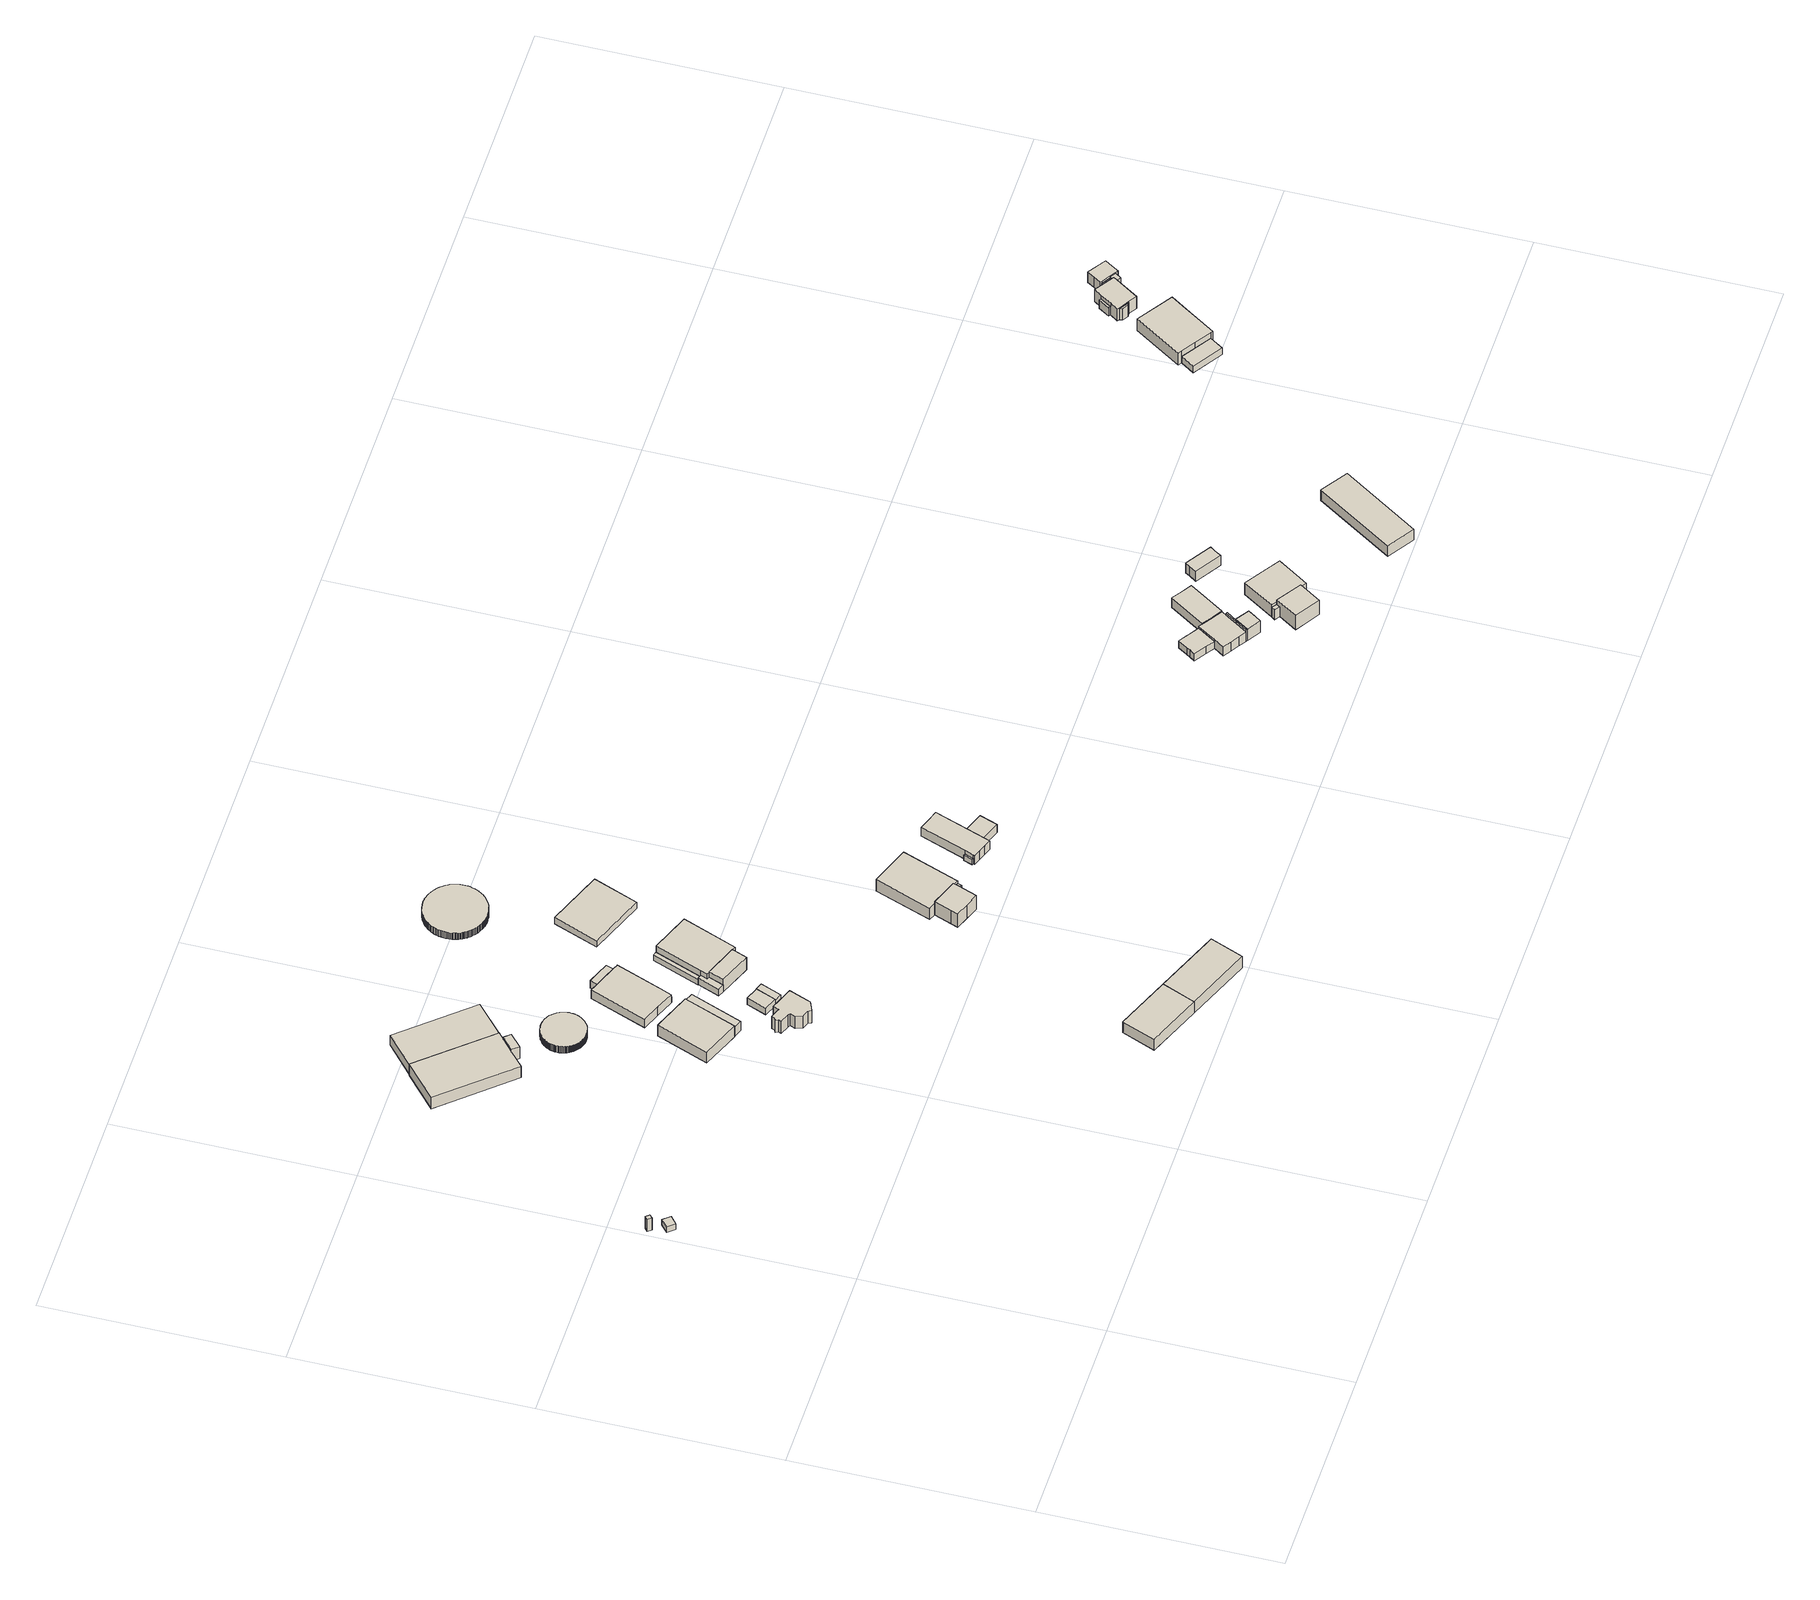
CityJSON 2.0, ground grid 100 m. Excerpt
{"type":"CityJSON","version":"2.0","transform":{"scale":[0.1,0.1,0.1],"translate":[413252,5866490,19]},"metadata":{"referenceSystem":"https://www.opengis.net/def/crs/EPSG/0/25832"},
"CityObjects":{
"building1":{"type":"Building","attributes":{"Gemeindeschluessel":"03454042","AbsoluteHoehe":"21.57","MittlereTraufHoehe":"28.23","Firsthoehe":"28.23","function":"51009_1610","roofType":"1000","measuredHeight":6.66},"address":[{"country":"Germany","locality":"Rastdorf"}],"geometry":[{"type":"MultiSurface","lod":"1","boundaries":[[[0,1,2,3]],[[4,5,6,7]],[[4,7,3,2]],[[5,4,2,1]],[[6,5,1,0]],[[7,6,0,3]]]}]},
"building2":{"type":"Building","attributes":{"Gemeindeschluessel":"03454042","AbsoluteHoehe":"21.391","MittlereTraufHoehe":"24.405","Firsthoehe":"24.405","function":"51009_1610","roofType":"1000","measuredHeight":3.01},"address":[{"country":"Germany","locality":"Rastdorf"}],"geometry":[{"type":"MultiSurface","lod":"1","boundaries":[[[8,9,10,11]],[[12,13,14,15]],[[12,15,11,10]],[[13,12,10,9]],[[14,13,9,8]],[[15,14,8,11]]]}]},
"building3":{"type":"Building","attributes":{"name":"Silos","Gemeindeschluessel":"03454042","AbsoluteHoehe":"19.424","MittlereTraufHoehe":"25.861","Firsthoehe":"27.613","function":"31001_2000","roofType":"2100","measuredHeight":8.19},"address":[{"country":"Germany","locality":"Rastdorf"}],"geometry":[{"type":"MultiSurface","lod":"1","boundaries":[[[16,17,18,19,20,21]],[[22,23,24,25,26,27]],[[22,27,21,20]],[[23,22,20,19]],[[24,23,19,18]],[[25,24,18,17]],[[26,25,17,16]],[[27,26,16,21]]]}]},
"building4":{"type":"Building","attributes":{"Gemeindeschluessel":"03454042","AbsoluteHoehe":"20.338","MittlereTraufHoehe":"26.54","Firsthoehe":"27.241","function":"51009_1610","roofType":"5000","measuredHeight":6.9},"address":[{"country":"Germany","locality":"Rastdorf"}],"geometry":[{"type":"MultiSurface","lod":"1","boundaries":[[[28,29,30,31]],[[32,33,34,35]],[[32,35,31,30]],[[33,32,30,29]],[[34,33,29,28]],[[35,34,28,31]]]}]},
"building5":{"type":"Building","attributes":{"Gemeindeschluessel":"03454042","AbsoluteHoehe":"19.927","MittlereTraufHoehe":"25.36","Firsthoehe":"27.177","function":"31001_2000","roofType":"2100","measuredHeight":7.25},"address":[{"country":"Germany","locality":"Rastdorf"}],"geometry":[{"type":"MultiSurface","lod":"1","boundaries":[[[36,37,38,39]],[[40,41,42,43]],[[40,43,39,38]],[[41,40,38,37]],[[42,41,37,36]],[[43,42,36,39]]]}]},
"building6":{"type":"Building","attributes":{"Gemeindeschluessel":"03454042","AbsoluteHoehe":"20.421","MittlereTraufHoehe":"24.722","Firsthoehe":"28.011","function":"31001_2720","roofType":"3100","measuredHeight":7.59},"address":[{"country":"Germany","locality":"Rastdorf"}],"geometry":[{"type":"MultiSurface","lod":"1","boundaries":[[[44,45,46,47]],[[48,49,50,51]],[[48,51,47,46]],[[49,48,46,45]],[[50,49,45,44]],[[51,50,44,47]]]}]},
"building7":{"type":"Building","attributes":{"Gemeindeschluessel":"03454042","BezugspunktDach":"4000","AbsoluteHoehe":"20.168","MittlereTraufHoehe":"23.668","Firsthoehe":"23.668","function":"51003_1201","measuredHeight":3.5},"address":[{"country":"Germany","locality":"Rastdorf"}],"geometry":[{"type":"MultiSurface","lod":"1","boundaries":[[[52,53,54,55,56,57,58,59,60,61,62,63,64,65,66,67,68,69,70,71,72,73,74,75,76,77,78,79,80,81,82,83,84,85,86,87,88,89,90,91,92,93,94,95,96,97,98,99,100,101,102,103,104,105,106,107,108,109,110,111,112,113,114,115,116,117,118,119,120,121,122,123,124,125,126,127,128,129,130,131,132,133,134,135,136,137,138,139,140,141,142,143,144,145,146,147,148,149,150,151,152,153,154,155,156,157]],[[158,159,160,161,162,163,164,165,166,167,168,169,170,171,172,173,174,175,176,177,178,179,180,181,182,183,184,185,186,187,188,189,190,191,192,193,194,195,196,197,198,199,200,201,202,203,204,205,206,207,208,209,210,211,212,213,214,215,216,217,218,219,220,221,222,223,224,225,226,227,228,229,230,231,232,233,234,235,236,237,238,239,240,241,242,243,244,245,246,247,248,249,250,251,252,253,254,255,256,257,258,259,260,261,262,263]],[[158,263,157,156]],[[159,158,156,155]],[[160,159,155,154]],[[161,160,154,153]],[[162,161,153,152]],[[163,162,152,151]],[[164,163,151,150]],[[165,164,150,149]],[[166,165,149,148]],[[167,166,148,147]],[[168,167,147,146]],[[169,168,146,145]],[[170,169,145,144]],[[171,170,144,143]],[[172,171,143,142]],[[173,172,142,141]],[[174,173,141,140]],[[175,174,140,139]],[[176,175,139,138]],[[177,176,138,137]],[[178,177,137,136]],[[179,178,136,135]],[[180,179,135,134]],[[181,180,134,133]],[[182,181,133,132]],[[183,182,132,131]],[[184,183,131,130]],[[185,184,130,129]],[[186,185,129,128]],[[187,186,128,127]],[[188,187,127,126]],[[189,188,126,125]],[[190,189,125,124]],[[191,190,124,123]],[[192,191,123,122]],[[193,192,122,121]],[[194,193,121,120]],[[195,194,120,119]],[[196,195,119,118]],[[197,196,118,117]],[[198,197,117,116]],[[199,198,116,115]],[[200,199,115,114]],[[201,200,114,113]],[[202,201,113,112]],[[203,202,112,111]],[[204,203,111,110]],[[205,204,110,109]],[[206,205,109,108]],[[207,206,108,107]],[[208,207,107,106]],[[209,208,106,105]],[[210,209,105,104]],[[211,210,104,103]],[[212,211,103,102]],[[213,212,102,101]],[[214,213,101,100]],[[215,214,100,99]],[[216,215,99,98]],[[217,216,98,97]],[[218,217,97,96]],[[219,218,96,95]],[[220,219,95,94]],[[221,220,94,93]],[[222,221,93,92]],[[223,222,92,91]],[[224,223,91,90]],[[225,224,90,89]],[[226,225,89,88]],[[227,226,88,87]],[[228,227,87,86]],[[229,228,86,85]],[[230,229,85,84]],[[231,230,84,83]],[[232,231,83,82]],[[233,232,82,81]],[[234,233,81,80]],[[235,234,80,79]],[[236,235,79,78]],[[237,236,78,77]],[[238,237,77,76]],[[239,238,76,75]],[[240,239,75,74]],[[241,240,74,73]],[[242,241,73,72]],[[243,242,72,71]],[[244,243,71,70]],[[245,244,70,69]],[[246,245,69,68]],[[247,246,68,67]],[[248,247,67,66]],[[249,248,66,65]],[[250,249,65,64]],[[251,250,64,63]],[[252,251,63,62]],[[253,252,62,61]],[[254,253,61,60]],[[255,254,60,59]],[[256,255,59,58]],[[257,256,58,57]],[[258,257,57,56]],[[259,258,56,55]],[[260,259,55,54]],[[261,260,54,53]],[[262,261,53,52]],[[263,262,52,157]]]}]},
"building8":{"type":"Building","attributes":{"Gemeindeschluessel":"03454042","AbsoluteHoehe":"21.169","MittlereTraufHoehe":"26.553","Firsthoehe":"28.108","function":"31001_2000","roofType":"3100","measuredHeight":6.94},"address":[{"country":"Germany","locality":"Rastdorf"}],"geometry":[{"type":"MultiSurface","lod":"1","boundaries":[[[264,265,266,267]],[[268,269,270,271]],[[268,271,267,266]],[[269,268,266,265]],[[270,269,265,264]],[[271,270,264,267]]]}]},
"building9":{"type":"Building","attributes":{"Gemeindeschluessel":"03454042","BezugspunktDach":"2200","AbsoluteHoehe":"20.902","MittlereTraufHoehe":"27.685","Firsthoehe":"27.685","function":"31001_1000","measuredHeight":6.78},"address":[{"country":"Germany","locality":"Rastdorf","thoroughfareNumber":"17","thoroughfareName":"Nordstraße"}],"geometry":[{"type":"MultiSurface","lod":"1","boundaries":[[[272,273,274,275,276,277,278,279,280,281,282,283,284,285,286]],[[287,288,289,290,291,292,293,294,295,296,297,298,299,300,301]],[[287,301,286,285]],[[288,287,285,284]],[[289,288,284,283]],[[290,289,283,282]],[[291,290,282,281]],[[292,291,281,280]],[[293,292,280,279]],[[294,293,279,278]],[[295,294,278,277]],[[296,295,277,276]],[[297,296,276,275]],[[298,297,275,274]],[[299,298,274,273]],[[300,299,273,272]],[[301,300,272,286]]]}]},
"building10":{"type":"Building","attributes":{"Gemeindeschluessel":"03454042","AbsoluteHoehe":"20.612","MittlereTraufHoehe":"25.645","Firsthoehe":"26.494","function":"51009_1610","roofType":"2100","measuredHeight":5.88},"address":[{"country":"Germany","locality":"Rastdorf"}],"geometry":[{"type":"MultiSurface","lod":"1","boundaries":[[[302,303,304,305]],[[306,307,308,309]],[[306,309,305,304]],[[307,306,304,303]],[[308,307,303,302]],[[309,308,302,305]]]}]},
"building11":{"type":"Building","attributes":{"Gemeindeschluessel":"03454042","AbsoluteHoehe":"20.816","MittlereTraufHoehe":"24.255","Firsthoehe":"24.255","function":"51009_1610","roofType":"1000","measuredHeight":3.44},"address":[{"country":"Germany","locality":"Rastdorf"}],"geometry":[{"type":"MultiSurface","lod":"1","boundaries":[[[310,311,312,313]],[[314,315,316,317]],[[314,317,313,312]],[[315,314,312,311]],[[316,315,311,310]],[[317,316,310,313]]]}]},
"building12":{"type":"Building","attributes":{"Gemeindeschluessel":"03454042","AbsoluteHoehe":"20.252","MittlereTraufHoehe":"24.29","Firsthoehe":"26.608","function":"31001_2720","roofType":"3100","measuredHeight":6.36},"address":[{"country":"Germany","locality":"Rastdorf"}],"children":["building12-1"],"geometry":[{"type":"MultiSurface","lod":"1","boundaries":[[[318,319,320,321,322,323,324,325,326,327]],[[328,329,330,331,332,333,334,335,336,337]],[[326,338,339,327]],[[329,328,326,325]],[[330,329,325,324]],[[331,330,324,323]],[[332,331,323,322]],[[333,332,322,321]],[[334,333,321,320]],[[335,334,320,319]],[[336,335,319,318]],[[337,336,318,327]],[[338,328,337,339]]]}]},
"building12-1":{"type":"BuildingPart","attributes":{"AbsoluteHoehe":"20.252","MittlereTraufHoehe":"23.389","Firsthoehe":"23.389","roofType":"1000","measuredHeight":3.14},"parents":["building12"],"geometry":[{"type":"MultiSurface","lod":"1","boundaries":[[[340,341,339,338,342]],[[328,337,343,344,345]],[[328,345,342,338]],[[343,337,339,341]],[[344,343,341,340]],[[345,344,340,342]],[[337,328,338,339]]]}]},
"building13":{"type":"Building","attributes":{"Gemeindeschluessel":"03454042","AbsoluteHoehe":"20.858","MittlereTraufHoehe":"24.059","Firsthoehe":"24.623","function":"31001_2000","roofType":"3200","measuredHeight":3.77},"address":[{"country":"Germany","locality":"Rastdorf"}],"geometry":[{"type":"MultiSurface","lod":"1","boundaries":[[[346,347,312,311,348,349]],[[350,351,352,353,354,355]],[[350,355,349,348]],[[351,350,348,311]],[[352,351,311,312]],[[353,352,312,347]],[[354,353,347,346]],[[355,354,346,349]]]}]},
"building14":{"type":"Building","attributes":{"Gemeindeschluessel":"03454042","AbsoluteHoehe":"20.621","MittlereTraufHoehe":"24.276","Firsthoehe":"24.276","function":"51009_1610","roofType":"1000","measuredHeight":3.66},"address":[{"country":"Germany","locality":"Rastdorf"}],"geometry":[{"type":"MultiSurface","lod":"1","boundaries":[[[356,357,358,359,360,361]],[[362,363,364,365,366,367]],[[362,367,361,360]],[[363,362,360,359]],[[364,363,359,358]],[[365,364,358,357]],[[366,365,357,356]],[[367,366,356,361]]]}]},
"building15":{"type":"Building","attributes":{"Gemeindeschluessel":"03454042","AbsoluteHoehe":"21.082","MittlereTraufHoehe":"26.553","Firsthoehe":"28.108","function":"31001_2720","roofType":"3100","measuredHeight":7.03},"address":[{"country":"Germany","locality":"Rastdorf"}],"geometry":[{"type":"MultiSurface","lod":"1","boundaries":[[[265,368,369,266]],[[370,371,372,373]],[[370,373,266,369]],[[371,370,369,368]],[[372,371,368,265]],[[373,372,265,266]]]}]},
"building16":{"type":"Building","attributes":{"Gemeindeschluessel":"03454042","AbsoluteHoehe":"20.213","MittlereTraufHoehe":"24.319","Firsthoehe":"24.319","function":"51009_1610","roofType":"1000","measuredHeight":4.11},"address":[{"country":"Germany","locality":"Rastdorf"}],"geometry":[{"type":"MultiSurface","lod":"1","boundaries":[[[374,375,376,377]],[[378,379,380,381]],[[378,381,377,376]],[[379,378,376,375]],[[380,379,375,374]],[[381,380,374,377]]]}]},
"building17":{"type":"Building","attributes":{"Gemeindeschluessel":"03454042","AbsoluteHoehe":"20.516","MittlereTraufHoehe":"24.276","Firsthoehe":"30.538","function":"31001_1000","roofType":"3100","measuredHeight":10.02},"address":[{"country":"Germany","locality":"Rastdorf"}],"geometry":[{"type":"MultiSurface","lod":"1","boundaries":[[[382,383,384,385]],[[386,387,388,389]],[[386,389,385,384]],[[387,386,384,383]],[[388,387,383,382]],[[389,388,382,385]]]}]},
"building18":{"type":"Building","attributes":{"Gemeindeschluessel":"03454042","AbsoluteHoehe":"20.338","MittlereTraufHoehe":"25.923","Firsthoehe":"30.535","function":"31001_2720","roofType":"3100","measuredHeight":10.2},"address":[{"country":"Germany","locality":"Rastdorf"}],"children":["building18-1"],"geometry":[{"type":"MultiSurface","lod":"1","boundaries":[[[390,391,392,393,394,395,396,397,398,399]],[[400,401,402,403,404,405,406,407,408,409]],[[400,409,399,398]],[[401,400,398,397]],[[402,401,397,396]],[[395,410,411,396]],[[404,403,395,394]],[[405,404,394,393]],[[406,405,393,392]],[[407,406,392,391]],[[408,407,391,390]],[[409,408,390,399]],[[410,403,402,411]]]}]},
"building18-1":{"type":"BuildingPart","attributes":{"AbsoluteHoehe":"20.338","MittlereTraufHoehe":"23.608","Firsthoehe":"24.091","roofType":"2100","measuredHeight":3.75},"parents":["building18"],"geometry":[{"type":"MultiSurface","lod":"1","boundaries":[[[411,410,412,413]],[[414,403,402,415]],[[414,415,413,412]],[[403,414,412,410]],[[415,402,411,413]],[[402,403,410,411]]]}]},
"building19":{"type":"Building","attributes":{"Gemeindeschluessel":"03454042","BezugspunktDach":"4000","AbsoluteHoehe":"19.878","MittlereTraufHoehe":"23.378","Firsthoehe":"23.378","function":"31001_2720","measuredHeight":3.5},"address":[{"country":"Germany","locality":"Rastdorf"}],"geometry":[{"type":"MultiSurface","lod":"1","boundaries":[[[416,417,418,419]],[[420,421,422,423]],[[420,423,419,418]],[[421,420,418,417]],[[422,421,417,416]],[[423,422,416,419]]]}]},
"building20":{"type":"Building","attributes":{"Gemeindeschluessel":"03454042","AbsoluteHoehe":"20.569","MittlereTraufHoehe":"27.003","Firsthoehe":"30.636","function":"31001_1000","roofType":"3100","measuredHeight":10.07},"address":[{"country":"Germany","locality":"Rastdorf","thoroughfareNumber":"14","thoroughfareName":"Nordstraße"}],"children":["building20-1"],"geometry":[{"type":"MultiSurface","lod":"1","boundaries":[[[424,425,426,427,428,429,430,431]],[[432,433,434,435,436,437,438,439]],[[432,439,431,430]],[[433,432,430,429]],[[434,433,429,428]],[[435,434,428,427]],[[436,440,441,426]],[[437,436,426,425]],[[424,442,443,425]],[[439,438,424,431]],[[442,438,437,443]]]}]},
"building20-1":{"type":"BuildingPart","attributes":{"AbsoluteHoehe":"20.569","MittlereTraufHoehe":"25.792","Firsthoehe":"25.792","roofType":"1000","measuredHeight":5.22},"parents":["building20"],"geometry":[{"type":"MultiSurface","lod":"1","boundaries":[[[444,445,443,442]],[[437,446,447,438]],[[446,437,443,445]],[[447,446,445,444]],[[438,447,444,442]],[[437,438,442,443]]]}]},
"building21":{"type":"Building","attributes":{"Gemeindeschluessel":"03454042","BezugspunktDach":"4000","AbsoluteHoehe":"19.517","MittlereTraufHoehe":"23.017","Firsthoehe":"23.017","function":"51003_1201","measuredHeight":3.5},"address":[{"country":"Germany","locality":"Rastdorf"}],"geometry":[{"type":"MultiSurface","lod":"1","boundaries":[[[448,449,450,451,452,453,454,455,456,457,458,459,460,461,462,463,464,465,466,467,468,469,470,471,472,473,474,475,476,477,478,479,480,481,482,483,484,485,486,487,488,489,490,491,492,493,494,495,496,497,498,499,500,501,502,503,504,505,506,507,508,509,510,511,512,513,514,515,516,517,518,519,520,521,522,523,524,525,526,527,528,529,530,531,532,533,534,535,536,537,538,539,540,541,542,543,544,545,546,547,548,549,550,551,552,553,554,555,556,557,558,559,560,561,562,563,564,565,566,567,568,569,570,571,572,573,574,575,576,577,578,579,580,581,582,583,584,585]],[[586,587,588,589,590,591,592,593,594,595,596,597,598,599,600,601,602,603,604,605,606,607,608,609,610,611,612,613,614,615,616,617,618,619,620,621,622,623,624,625,626,627,628,629,630,631,632,633,634,635,636,637,638,639,640,641,642,643,644,645,646,647,648,649,650,651,652,653,654,655,656,657,658,659,660,661,662,663,664,665,666,667,668,669,670,671,672,673,674,675,676,677,678,679,680,681,682,683,684,685,686,687,688,689,690,691,692,693,694,695,696,697,698,699,700,701,702,703,704,705,706,707,708,709,710,711,712,713,714,715,716,717,718,719,720,721,722,723]],[[586,723,585,584]],[[587,586,584,583]],[[588,587,583,582]],[[589,588,582,581]],[[590,589,581,580]],[[591,590,580,579]],[[592,591,579,578]],[[593,592,578,577]],[[594,593,577,576]],[[595,594,576,575]],[[596,595,575,574]],[[597,596,574,573]],[[598,597,573,572]],[[599,598,572,571]],[[600,599,571,570]],[[601,600,570,569]],[[602,601,569,568]],[[603,602,568,567]],[[604,603,567,566]],[[605,604,566,565]],[[606,605,565,564]],[[607,606,564,563]],[[608,607,563,562]],[[609,608,562,561]],[[610,609,561,560]],[[611,610,560,559]],[[612,611,559,558]],[[613,612,558,557]],[[614,613,557,556]],[[615,614,556,555]],[[616,615,555,554]],[[617,616,554,553]],[[618,617,553,552]],[[619,618,552,551]],[[620,619,551,550]],[[621,620,550,549]],[[622,621,549,548]],[[623,622,548,547]],[[624,623,547,546]],[[625,624,546,545]],[[626,625,545,544]],[[627,626,544,543]],[[628,627,543,542]],[[629,628,542,541]],[[630,629,541,540]],[[631,630,540,539]],[[632,631,539,538]],[[633,632,538,537]],[[634,633,537,536]],[[635,634,536,535]],[[636,635,535,534]],[[637,636,534,533]],[[638,637,533,532]],[[639,638,532,531]],[[640,639,531,530]],[[641,640,530,529]],[[642,641,529,528]],[[643,642,528,527]],[[644,643,527,526]],[[645,644,526,525]],[[646,645,525,524]],[[647,646,524,523]],[[648,647,523,522]],[[649,648,522,521]],[[650,649,521,520]],[[651,650,520,519]],[[652,651,519,518]],[[653,652,518,517]],[[654,653,517,516]],[[655,654,516,515]],[[656,655,515,514]],[[657,656,514,513]],[[658,657,513,512]],[[659,658,512,511]],[[660,659,511,510]],[[661,660,510,509]],[[662,661,509,508]],[[663,662,508,507]],[[664,663,507,506]],[[665,664,506,505]],[[666,665,505,504]],[[667,666,504,503]],[[668,667,503,502]],[[669,668,502,501]],[[670,669,501,500]],[[671,670,500,499]],[[672,671,499,498]],[[673,672,498,497]],[[674,673,497,496]],[[675,674,496,495]],[[676,675,495,494]],[[677,676,494,493]],[[678,677,493,492]],[[679,678,492,491]],[[680,679,491,490]],[[681,680,490,489]],[[682,681,489,488]],[[683,682,488,487]],[[684,683,487,486]],[[685,684,486,485]],[[686,685,485,484]],[[687,686,484,483]],[[688,687,483,482]],[[689,688,482,481]],[[690,689,481,480]],[[691,690,480,479]],[[692,691,479,478]],[[693,692,478,477]],[[694,693,477,476]],[[695,694,476,475]],[[696,695,475,474]],[[697,696,474,473]],[[698,697,473,472]],[[699,698,472,471]],[[700,699,471,470]],[[701,700,470,469]],[[702,701,469,468]],[[703,702,468,467]],[[704,703,467,466]],[[705,704,466,465]],[[706,705,465,464]],[[707,706,464,463]],[[708,707,463,462]],[[709,708,462,461]],[[710,709,461,460]],[[711,710,460,459]],[[712,711,459,458]],[[713,712,458,457]],[[714,713,457,456]],[[715,714,456,455]],[[716,715,455,454]],[[717,716,454,453]],[[718,717,453,452]],[[719,718,452,451]],[[720,719,451,450]],[[721,720,450,449]],[[722,721,449,448]],[[723,722,448,585]]]}]},
"building22":{"type":"Building","attributes":{"Gemeindeschluessel":"03454042","AbsoluteHoehe":"20.655","MittlereTraufHoehe":"25.574","Firsthoehe":"30.839","function":"31001_2000","roofType":"3100","measuredHeight":10.18},"address":[{"country":"Germany","locality":"Rastdorf"}],"geometry":[{"type":"MultiSurface","lod":"1","boundaries":[[[724,725,726,727,728,729,730,731]],[[732,733,734,735,736,737,738,739]],[[732,739,731,730]],[[733,732,730,729]],[[734,733,729,728]],[[735,734,728,727]],[[736,735,727,726]],[[737,736,726,725]],[[738,737,725,724]],[[739,738,724,731]]]}]},
"building23":{"type":"Building","attributes":{"Gemeindeschluessel":"03454042","AbsoluteHoehe":"20.547","MittlereTraufHoehe":"24.153","Firsthoehe":"27.146","function":"31001_2000","roofType":"3300","measuredHeight":6.6},"address":[{"country":"Germany","locality":"Rastdorf"}],"children":["building23-1","building23-2"],"geometry":[{"type":"MultiSurface","lod":"1","boundaries":[[[740,741,742,743,744,745,746,747,748,749,750,751]],[[752,753,754,755,756,757,758,759,760,761,762,763]],[[752,763,751,750]],[[753,752,750,749]],[[754,753,749,748]],[[747,764,765,766,748]],[[756,755,747,746]],[[757,756,746,745]],[[758,757,745,744]],[[759,758,744,743]],[[760,759,743,742]],[[741,767,768,742]],[[762,761,741,740]],[[763,762,740,751]],[[764,755,769,765]],[[765,769,754,766]],[[767,761,760,768]]]}]},
"building23-1":{"type":"BuildingPart","attributes":{"AbsoluteHoehe":"20.547","MittlereTraufHoehe":"24.077","Firsthoehe":"26.588","roofType":"3100","measuredHeight":6.04},"parents":["building23"],"geometry":[{"type":"MultiSurface","lod":"1","boundaries":[[[770,771,772,766,765,764]],[[769,754,773,774,775,755]],[[773,754,766,772]],[[774,773,772,771]],[[775,774,771,770]],[[755,775,770,764]],[[765,769,755,764]],[[754,769,765,766]]]}]},
"building23-2":{"type":"BuildingPart","attributes":{"AbsoluteHoehe":"20.547","MittlereTraufHoehe":"23.534","Firsthoehe":"23.534","roofType":"1000","measuredHeight":2.99},"parents":["building23"],"geometry":[{"type":"MultiSurface","lod":"1","boundaries":[[[768,767,776,777]],[[778,761,760,779]],[[778,779,777,776]],[[761,778,776,767]],[[779,760,768,777]],[[760,761,767,768]]]}]},
"building24":{"type":"Building","attributes":{"Gemeindeschluessel":"03454042","AbsoluteHoehe":"20.975","MittlereTraufHoehe":"25.788","Firsthoehe":"28.297","function":"31001_2000","roofType":"3100","measuredHeight":7.32},"address":[{"country":"Germany","locality":"Rastdorf"}],"children":["building24-1","building24-2","building24-3","building24-4"],"geometry":[{"type":"MultiSurface","lod":"1","boundaries":[[[780,781,782,783,784,785]],[[786,787,788,789,790,791]],[[784,792,793,794,785]],[[787,786,784,783]],[[788,787,783,782]],[[789,788,782,781]],[[790,789,781,780]],[[785,794,795,780]],[[792,786,796,793]],[[793,796,791,794]],[[791,790,795,794]]]}]},
"building24-1":{"type":"BuildingPart","attributes":{"AbsoluteHoehe":"20.975","MittlereTraufHoehe":"27.349","Firsthoehe":"28.315","roofType":"3100","measuredHeight":7.34},"parents":["building24"],"geometry":[{"type":"MultiSurface","lod":"1","boundaries":[[[797,798,799,800,801,802]],[[803,804,805,806,807,808]],[[801,809,810,802]],[[800,811,812,809,801]],[[805,804,800,799]],[[806,805,799,798]],[[807,806,798,797]],[[808,807,797,802]],[[809,803,808,810]],[[812,813,803,809]],[[811,804,813,812]]]}]},
"building24-2":{"type":"BuildingPart","attributes":{"AbsoluteHoehe":"20.975","MittlereTraufHoehe":"26.828","Firsthoehe":"29.011","roofType":"3100","measuredHeight":8.04},"parents":["building24"],"geometry":[{"type":"MultiSurface","lod":"1","boundaries":[[[811,814,815,816,817,810,812]],[[808,818,819,820,821,804,813]],[[818,808,810,817]],[[816,822,823,817]],[[815,824,822,816]],[[821,820,815,814]],[[804,821,814,811]],[[810,808,803,809]],[[809,803,813,812]],[[822,819,818,823]],[[820,819,822,824]],[[813,804,811,812]]]}]},
"building24-3":{"type":"BuildingPart","attributes":{"AbsoluteHoehe":"20.975","MittlereTraufHoehe":"25.067","Firsthoehe":"28.311","roofType":"5000","measuredHeight":7.34},"parents":["building24"],"geometry":[{"type":"MultiSurface","lod":"1","boundaries":[[[823,824,795,793,792,825,826,827,828,829]],[[830,831,832,833,786,796,790,820,818,834]],[[830,834,829,828]],[[831,830,828,827]],[[832,831,827,826]],[[825,835,836,837,826]],[[786,833,825,792]],[[820,790,795,824]],[[834,818,823,829]],[[835,833,838,836]],[[836,838,832,837]],[[793,796,786,792]],[[794,791,796,793]],[[795,790,791,794]],[[823,818,819,822]],[[822,819,820,824]]]}]},
"building24-4":{"type":"BuildingPart","attributes":{"AbsoluteHoehe":"20.975","MittlereTraufHoehe":"24.775","Firsthoehe":"25.554","roofType":"3100","measuredHeight":4.58},"parents":["building24"],"geometry":[{"type":"MultiSurface","lod":"1","boundaries":[[[839,840,841,837,836,835,842,843,844,845]],[[846,847,848,833,838,832,849,850,851,852]],[[846,852,845,844]],[[847,846,844,843]],[[848,847,843,842]],[[833,848,842,835]],[[849,832,837,841]],[[850,849,841,840]],[[851,850,840,839]],[[852,851,839,845]],[[836,838,833,835]],[[832,838,836,837]]]}]},
"building25":{"type":"Building","attributes":{"Gemeindeschluessel":"03454042","AbsoluteHoehe":"21.263","MittlereTraufHoehe":"26.73","Firsthoehe":"31.672","function":"31001_1000","roofType":"5000","measuredHeight":10.41},"address":[{"country":"Germany","locality":"Rastdorf","thoroughfareNumber":"1","thoroughfareName":"Heustraße"}],"children":["building25-1"],"geometry":[{"type":"MultiSurface","lod":"1","boundaries":[[[853,854,855,856]],[[857,858,859,860]],[[857,860,856,855]],[[858,857,855,854]],[[853,861,862,863,858,854]],[[860,859,853,856]],[[861,859,863,862]]]}]},
"building25-1":{"type":"BuildingPart","attributes":{"AbsoluteHoehe":"21.263","MittlereTraufHoehe":"26.73","Firsthoehe":"26.73","roofType":"1000","measuredHeight":5.47},"parents":["building25"],"geometry":[{"type":"MultiSurface","lod":"1","boundaries":[[[861,864,865,862]],[[866,867,859,863]],[[866,863,862,865]],[[867,866,865,864]],[[859,867,864,861]],[[862,863,859,861]]]}]},
"building26":{"type":"Building","attributes":{"Gemeindeschluessel":"03454042","AbsoluteHoehe":"21.447","MittlereTraufHoehe":"26.804","Firsthoehe":"31.61","function":"31001_2000","roofType":"3100","measuredHeight":10.16},"address":[{"country":"Germany","locality":"Rastdorf"}],"geometry":[{"type":"MultiSurface","lod":"1","boundaries":[[[868,869,870,871,872,873,874]],[[875,876,877,878,879,880,881]],[[875,881,874,873]],[[876,875,873,872]],[[877,876,872,871]],[[878,877,871,870]],[[879,878,870,869]],[[880,879,869,868]],[[881,880,868,874]]]}]},
"building27":{"type":"Building","attributes":{"Gemeindeschluessel":"03454042","AbsoluteHoehe":"21.103","MittlereTraufHoehe":"26.694","Firsthoehe":"27.434","function":"31001_2000","roofType":"2100","measuredHeight":6.33},"address":[{"country":"Germany","locality":"Rastdorf"}],"geometry":[{"type":"MultiSurface","lod":"1","boundaries":[[[882,883,884,885,886,887]],[[888,889,890,891,892,893]],[[888,893,887,886]],[[889,888,886,885]],[[890,889,885,884]],[[891,890,884,883]],[[892,891,883,882]],[[893,892,882,887]]]}]},
"building28":{"type":"Building","attributes":{"Gemeindeschluessel":"03454042","AbsoluteHoehe":"20.712","MittlereTraufHoehe":"26.569","Firsthoehe":"26.569","function":"31001_2720","roofType":"1000","measuredHeight":5.86},"address":[{"country":"Germany","locality":"Rastdorf"}],"geometry":[{"type":"MultiSurface","lod":"1","boundaries":[[[894,895,896,897]],[[898,899,900,901]],[[898,901,897,896]],[[899,898,896,895]],[[900,899,895,894]],[[901,900,894,897]]]}]},
"building29":{"type":"Building","attributes":{"Gemeindeschluessel":"03454042","BezugspunktDach":"4000","AbsoluteHoehe":"20.706","MittlereTraufHoehe":"24.206","Firsthoehe":"24.206","function":"31001_1000","measuredHeight":3.5},"address":[{"country":"Germany","locality":"Rastdorf","thoroughfareNumber":"6","thoroughfareName":"Heustraße"}],"geometry":[{"type":"MultiSurface","lod":"1","boundaries":[[[902,903,904,905]],[[906,907,908,909]],[[906,909,905,904]],[[907,906,904,903]],[[908,907,903,902]],[[909,908,902,905]]]}]},
"building30":{"type":"Building","attributes":{"Gemeindeschluessel":"03454042","AbsoluteHoehe":"20.78","MittlereTraufHoehe":"25.628","Firsthoehe":"30.856","function":"31001_2000","roofType":"3100","measuredHeight":10.08},"address":[{"country":"Germany","locality":"Rastdorf"}],"children":["building30-1"],"geometry":[{"type":"MultiSurface","lod":"1","boundaries":[[[910,911,912,913,914,915,916,917,918]],[[919,920,921,922,923,924,925,926,927]],[[919,927,918,917]],[[920,919,917,916]],[[921,920,916,915]],[[922,921,915,914]],[[923,922,914,913]],[[924,923,913,912]],[[911,928,929,912]],[[926,925,911,910]],[[927,926,910,918]],[[928,925,924,929]]]}]},
"building30-1":{"type":"BuildingPart","attributes":{"AbsoluteHoehe":"20.78","MittlereTraufHoehe":"23.793","Firsthoehe":"23.793","roofType":"1000","measuredHeight":3.01},"parents":["building30"],"geometry":[{"type":"MultiSurface","lod":"1","boundaries":[[[930,931,929,928]],[[924,932,933,925]],[[932,924,929,931]],[[933,932,931,930]],[[925,933,930,928]],[[924,925,928,929]]]}]},
"building31":{"type":"Building","attributes":{"Gemeindeschluessel":"03454042","AbsoluteHoehe":"20.684","MittlereTraufHoehe":"26.598","Firsthoehe":"29.296","function":"31001_1000","roofType":"3100","measuredHeight":8.61},"address":[{"country":"Germany","locality":"Rastdorf","thoroughfareNumber":"6A","thoroughfareName":"Heustraße"}],"children":["building31-1","building31-2","building31-3"],"geometry":[{"type":"MultiSurface","lod":"1","boundaries":[[[934,935,936,937,938,939,940,941,942,943,944,945]],[[946,947,948,949,950,951,952,953,954,955,956,957]],[[944,958,959,945]],[[947,946,944,943]],[[948,947,943,942]],[[949,948,942,941]],[[940,960,961,941]],[[951,950,940,939]],[[952,951,939,938]],[[953,952,938,937]],[[936,962,963,937]],[[935,964,962,936]],[[956,955,935,934]],[[957,956,934,945]],[[958,946,957,959]],[[960,950,949,961]],[[962,954,953,963]],[[955,954,962,964]]]}]},
"building31-1":{"type":"BuildingPart","attributes":{"AbsoluteHoehe":"20.684","MittlereTraufHoehe":"26.901","Firsthoehe":"26.901","roofType":"1000","measuredHeight":6.22},"parents":["building31"],"geometry":[{"type":"MultiSurface","lod":"1","boundaries":[[[965,966,963,964]],[[953,967,968,955]],[[967,953,963,966]],[[968,967,966,965]],[[955,968,965,964]],[[963,953,954,962]],[[962,954,955,964]]]}]},
"building31-2":{"type":"BuildingPart","attributes":{"AbsoluteHoehe":"20.684","MittlereTraufHoehe":"25.408","Firsthoehe":"25.408","roofType":"1000","measuredHeight":4.72},"parents":["building31"],"geometry":[{"type":"MultiSurface","lod":"1","boundaries":[[[959,958,969,970]],[[971,946,957,972]],[[971,972,970,969]],[[946,971,969,958]],[[972,957,959,970]],[[957,946,958,959]]]}]},
"building31-3":{"type":"BuildingPart","attributes":{"AbsoluteHoehe":"20.684","MittlereTraufHoehe":"25.408","Firsthoehe":"25.408","roofType":"1000","measuredHeight":4.72},"parents":["building31"],"geometry":[{"type":"MultiSurface","lod":"1","boundaries":[[[960,973,974,961]],[[975,976,950,949]],[[975,949,961,974]],[[976,975,974,973]],[[950,976,973,960]],[[949,950,960,961]]]}]},
"building32":{"type":"Building","attributes":{"Gemeindeschluessel":"03454042","AbsoluteHoehe":"20.739","MittlereTraufHoehe":"25.668","Firsthoehe":"26.826","function":"51009_1610","roofType":"3100","measuredHeight":6.09},"address":[{"country":"Germany","locality":"Rastdorf"}],"geometry":[{"type":"MultiSurface","lod":"1","boundaries":[[[977,978,979,980]],[[981,982,951,976]],[[981,976,980,979]],[[982,981,979,978]],[[951,982,978,977]],[[976,951,977,980]]]}]},
"building33":{"type":"Building","attributes":{"Gemeindeschluessel":"03454042","AbsoluteHoehe":"20.68","MittlereTraufHoehe":"25.929","Firsthoehe":"28.152","function":"31001_2000","roofType":"3100","measuredHeight":7.47},"address":[{"country":"Germany","locality":"Rastdorf"}],"geometry":[{"type":"MultiSurface","lod":"1","boundaries":[[[983,984,985,986,987,988,989,990,991]],[[992,993,994,995,996,997,981,976,975]],[[992,975,991,990]],[[993,992,990,989]],[[994,993,989,988]],[[995,994,988,987]],[[996,995,987,986]],[[997,996,986,985]],[[981,997,985,984]],[[976,981,984,983]],[[975,976,983,991]]]}]}
},
"vertices":[
[4,1840,92],[16,1825,92],[30,1837,92],[18,1852,92],[30,1837,26],[16,1825,26],[4,1840,26],[18,1852,26],
[20,1768,54],[46,1738,54],[80,1767,54],[54,1797,54],[80,1767,24],[46,1738,24],[20,1768,24],[54,1797,24],
[675,2537,67],[739,2594,67],[794,2642,67],[822,2667,67],[569,2954,67],[421,2824,67],[569,2954,4],[822,2667,4],[794,2642,4],[739,2594,4],[675,2537,4],[421,2824,4],
[817,2616,79],[794,2642,79],[739,2594,79],[762,2567,79],[739,2594,13],[794,2642,13],[817,2616,13],[762,2567,13],
[822,2667,64],[951,2781,64],[698,3068,64],[569,2954,64],[698,3068,9],[951,2781,9],[822,2667,9],[569,2954,9],
[1023,2089,74],[936,1867,74],[1099,1803,74],[1186,2025,74],[1099,1803,14],[936,1867,14],[1023,2089,14],[1186,2025,14],
[835,2429,47],[836,2424,47],[837,2418,47],[838,2413,47],[840,2408,47],[841,2403,47],[843,2399,47],[845,2395,47],[848,2391,47],[850,2387,47],[852,2384,47],[855,2381,47],[857,2378,47],[860,2375,47],[863,2372,47],[866,2369,47],[870,2366,47],[874,2363,47],[878,2360,47],[882,2358,47],[887,2355,47],[892,2353,47],[898,2351,47],[903,2349,47],[910,2348,47],[911,2348,47],[916,2347,47],[924,2347,47],[932,2347,47],[939,2347,47],[947,2349,47],[954,2351,47],[961,2353,47],[967,2356,47],[974,2360,47],[980,2364,47],[985,2368,47],[990,2372,47],[994,2377,47],[998,2382,47],[1002,2387,47],[1005,2392,47],[1008,2397,47],[1010,2401,47],[1012,2406,47],[1014,2411,47],[1015,2416,47],[1016,2420,47],[1017,2425,47],[1017,2429,47],[1017,2433,47],[1018,2437,47],[1018,2441,47],[1017,2445,47],[1017,2449,47],[1016,2453,47],[1015,2458,47],[1014,2462,47],[1013,2467,47],[1011,2472,47],[1009,2477,47],[1006,2482,47],[1003,2487,47],[1000,2492,47],[996,2497,47],[992,2502,47],[987,2506,47],[982,2511,47],[976,2515,47],[970,2518,47],[963,2522,47],[957,2524,47],[949,2527,47],[942,2528,47],[934,2529,47],[927,2530,47],[919,2529,47],[914,2529,47],[910,2528,47],[904,2527,47],[898,2525,47],[893,2523,47],[888,2521,47],[883,2519,47],[879,2517,47],[875,2514,47],[871,2511,47],[868,2509,47],[864,2506,47],[861,2503,47],[859,2500,47],[856,2497,47],[854,2494,47],[851,2491,47],[849,2487,47],[846,2483,47],[844,2479,47],[842,2474,47],[840,2469,47],[838,2464,47],[837,2459,47],[836,2453,47],[835,2447,47],[835,2443,47],[835,2442,47],[835,2436,47],[835,2442,12],[835,2443,12],[835,2447,12],[836,2453,12],[837,2459,12],[838,2464,12],[840,2469,12],[842,2474,12],[844,2479,12],[846,2483,12],[849,2487,12],[851,2491,12],[854,2494,12],[856,2497,12],[859,2500,12],[861,2503,12],[864,2506,12],[868,2509,12],[871,2511,12],[875,2514,12],[879,2517,12],[883,2519,12],[888,2521,12],[893,2523,12],[898,2525,12],[904,2527,12],[910,2528,12],[914,2529,12],[919,2529,12],[927,2530,12],[934,2529,12],[942,2528,12],[949,2527,12],[957,2524,12],[963,2522,12],[970,2518,12],[976,2515,12],[982,2511,12],[987,2506,12],[992,2502,12],[996,2497,12],[1000,2492,12],[1003,2487,12],[1006,2482,12],[1009,2477,12],[1011,2472,12],[1013,2467,12],[1014,2462,12],[1015,2458,12],[1016,2453,12],[1017,2449,12],[1017,2445,12],[1018,2441,12],[1018,2437,12],[1017,2433,12],[1017,2429,12],[1017,2425,12],[1016,2420,12],[1015,2416,12],[1014,2411,12],[1012,2406,12],[1010,2401,12],[1008,2397,12],[1005,2392,12],[1002,2387,12],[998,2382,12],[994,2377,12],[990,2372,12],[985,2368,12],[980,2364,12],[974,2360,12],[967,2356,12],[961,2353,12],[954,2351,12],[947,2349,12],[939,2347,12],[932,2347,12],[924,2347,12],[916,2347,12],[911,2348,12],[910,2348,12],[903,2349,12],[898,2351,12],[892,2353,12],[887,2355,12],[882,2358,12],[878,2360,12],[874,2363,12],[870,2366,12],[866,2369,12],[863,2372,12],[860,2375,12],[857,2378,12],[855,2381,12],[852,2384,12],[850,2387,12],[848,2391,12],[845,2395,12],[843,2399,12],[841,2403,12],[840,2408,12],[838,2413,12],[837,2418,12],[836,2424,12],[835,2429,12],[835,2436,12],
[1466,228,83],[1699,133,83],[1757,275,83],[1523,369,83],[1757,275,22],[1699,133,22],[1466,228,22],[1523,369,22],
[1165,1646,87],[1160,1633,87],[1202,1617,87],[1211,1613,87],[1201,1589,87],[1212,1561,87],[1240,1550,87],[1248,1536,87],[1290,1555,87],[1326,1647,87],[1228,1685,87],[1218,1660,87],[1176,1676,87],[1171,1663,87],[1159,1658,87],[1171,1663,19],[1176,1676,19],[1218,1660,19],[1228,1685,19],[1326,1647,19],[1290,1555,19],[1248,1536,19],[1240,1550,19],[1212,1561,19],[1201,1589,19],[1211,1613,19],[1202,1617,19],[1160,1633,19],[1165,1646,19],[1159,1658,19],
[1223,2010,66],[1186,2025,66],[1099,1803,66],[1136,1789,66],[1099,1803,16],[1186,2025,16],[1223,2010,16],[1136,1789,16],
[1241,1718,53],[1297,1696,53],[1330,1781,53],[1274,1803,53],[1330,1781,18],[1297,1696,18],[1241,1718,18],[1274,1803,18],
[1299,2330,60],[1297,2330,60],[1280,2337,60],[1222,2360,60],[1185,2374,60],[1144,2390,60],[1051,2148,60],[1128,2118,60],[1205,2087,60],[1223,2133,60],[1205,2087,13],[1128,2118,13],[1051,2148,13],[1144,2390,13],[1185,2374,13],[1222,2360,13],[1280,2337,13],[1297,2330,13],[1299,2330,13],[1223,2133,13],[1205,2087,44],[1223,2133,44],
[1209,2086,44],[1227,2131,44],[1208,2086,44],[1227,2131,13],[1209,2086,13],[1208,2086,13],
[1361,1771,53],[1330,1783,53],[1296,1695,53],[1327,1683,53],[1296,1695,19],[1297,1696,19],[1330,1781,19],[1330,1783,19],[1361,1771,19],[1327,1683,19],
[1289,1920,53],[1315,1910,53],[1340,1974,53],[1330,1978,53],[1341,2007,53],[1325,2013,53],[1341,2007,16],[1330,1978,16],[1340,1974,16],[1315,1910,16],[1289,1920,16],[1325,2013,16],
[1981,21,83],[2038,162,83],[2038,162,21],[1981,21,21],[1699,133,21],[1757,275,21],
[1185,2374,53],[1280,2337,53],[1293,2372,53],[1198,2409,53],[1293,2372,12],[1280,2337,12],[1185,2374,12],[1198,2409,12],
[1340,1974,84],[1315,1910,84],[1453,1856,84],[1478,1920,84],[1453,1856,15],[1315,1910,15],[1340,1974,15],[1478,1920,15],
[1478,1920,81],[1495,1913,81],[1585,2143,81],[1502,2176,81],[1501,2176,81],[1419,2208,81],[1341,2007,81],[1330,1978,81],[1340,1974,81],[1413,1945,81],[1340,1974,13],[1330,1978,13],[1341,2007,13],[1419,2208,13],[1501,2176,13],[1502,2176,13],[1585,2143,13],[1495,1913,13],[1478,1920,13],[1413,1945,13],[1419,2208,46],[1341,2007,46],
[1403,2214,46],[1325,2013,46],[1403,2214,13],[1325,2013,13],
[1654,2353,44],[1728,2543,44],[1490,2635,44],[1416,2446,44],[1490,2635,9],[1728,2543,9],[1654,2353,9],[1416,2446,9],
[2035,1177,92],[2042,1196,92],[1986,1217,92],[1930,1238,92],[1902,1164,92],[1891,1135,92],[1947,1114,92],[2003,1093,92],[1947,1114,16],[1891,1135,16],[1902,1164,16],[1930,1238,16],[1986,1217,16],[2042,1196,16],[2035,1177,16],[2003,1093,16],[1929,1238,16],[1929,1238,92],[2035,1177,68],[2042,1196,68],
[2061,1168,68],[2068,1186,68],[2068,1186,16],[2061,1168,16],
[1305,3011,40],[1305,3005,40],[1306,2999,40],[1307,2993,40],[1308,2988,40],[1309,2982,40],[1311,2977,40],[1313,2972,40],[1314,2968,40],[1316,2963,40],[1318,2959,40],[1320,2955,40],[1323,2951,40],[1325,2947,40],[1328,2942,40],[1331,2938,40],[1335,2934,40],[1339,2929,40],[1343,2925,40],[1347,2921,40],[1352,2917,40],[1357,2913,40],[1362,2909,40],[1368,2905,40],[1375,2902,40],[1381,2899,40],[1388,2896,40],[1395,2893,40],[1403,2891,40],[1406,2890,40],[1408,2890,40],[1415,2889,40],[1422,2888,40],[1429,2887,40],[1435,2887,40],[1442,2888,40],[1448,2888,40],[1454,2889,40],[1459,2890,40],[1465,2891,40],[1470,2892,40],[1475,2894,40],[1479,2895,40],[1484,2897,40],[1488,2899,40],[1492,2901,40],[1496,2903,40],[1501,2906,40],[1505,2908,40],[1510,2912,40],[1514,2915,40],[1518,2918,40],[1523,2922,40],[1527,2927,40],[1531,2931,40],[1536,2936,40],[1540,2942,40],[1543,2947,40],[1547,2954,40],[1548,2956,40],[1550,2958,40],[1553,2965,40],[1555,2971,40],[1557,2977,40],[1559,2984,40],[1561,2990,40],[1562,2996,40],[1563,3002,40],[1563,3007,40],[1563,3013,40],[1563,3018,40],[1563,3023,40],[1563,3028,40],[1562,3033,40],[1562,3037,40],[1561,3042,40],[1560,3047,40],[1558,3051,40],[1557,3056,40],[1555,3061,40],[1553,3067,40],[1551,3072,40],[1548,3077,40],[1545,3082,40],[1542,3088,40],[1538,3093,40],[1534,3098,40],[1529,3103,40],[1524,3109,40],[1523,3110,40],[1521,3112,40],[1515,3117,40],[1508,3122,40],[1502,3126,40],[1495,3130,40],[1489,3133,40],[1482,3136,40],[1476,3139,40],[1469,3141,40],[1463,3142,40],[1457,3144,40],[1451,3145,40],[1445,3145,40],[1439,3146,40],[1434,3146,40],[1429,3146,40],[1423,3145,40],[1418,3145,40],[1414,3144,40],[1409,3143,40],[1405,3142,40],[1400,3141,40],[1395,3140,40],[1390,3138,40],[1385,3136,40],[1380,3134,40],[1375,3132,40],[1370,3129,40],[1365,3126,40],[1360,3122,40],[1354,3118,40],[1349,3114,40],[1344,3109,40],[1339,3104,40],[1334,3099,40],[1330,3093,40],[1325,3086,40],[1321,3080,40],[1317,3072,40],[1316,3070,40],[1315,3068,40],[1312,3060,40],[1310,3053,40],[1308,3046,40],[1307,3039,40],[1306,3032,40],[1305,3025,40],[1305,3018,40],[1305,3025,5],[1306,3032,5],[1307,3039,5],[1308,3046,5],[1310,3053,5],[1312,3060,5],[1315,3068,5],[1316,3070,5],[1317,3072,5],[1321,3080,5],[1325,3086,5],[1330,3093,5],[1334,3099,5],[1339,3104,5],[1344,3109,5],[1349,3114,5],[1354,3118,5],[1360,3122,5],[1365,3126,5],[1370,3129,5],[1375,3132,5],[1380,3134,5],[1385,3136,5],[1390,3138,5],[1395,3140,5],[1400,3141,5],[1405,3142,5],[1409,3143,5],[1414,3144,5],[1418,3145,5],[1423,3145,5],[1429,3146,5],[1434,3146,5],[1439,3146,5],[1445,3145,5],[1451,3145,5],[1457,3144,5],[1463,3142,5],[1469,3141,5],[1476,3139,5],[1482,3136,5],[1489,3133,5],[1495,3130,5],[1502,3126,5],[1508,3122,5],[1515,3117,5],[1521,3112,5],[1523,3110,5],[1524,3109,5],[1529,3103,5],[1534,3098,5],[1538,3093,5],[1542,3088,5],[1545,3082,5],[1548,3077,5],[1551,3072,5],[1553,3067,5],[1555,3061,5],[1557,3056,5],[1558,3051,5],[1560,3047,5],[1561,3042,5],[1562,3037,5],[1562,3033,5],[1563,3028,5],[1563,3023,5],[1563,3018,5],[1563,3013,5],[1563,3007,5],[1563,3002,5],[1562,2996,5],[1561,2990,5],[1559,2984,5],[1557,2977,5],[1555,2971,5],[1553,2965,5],[1550,2958,5],[1548,2956,5],[1547,2954,5],[1543,2947,5],[1540,2942,5],[1536,2936,5],[1531,2931,5],[1527,2927,5],[1523,2922,5],[1518,2918,5],[1514,2915,5],[1510,2912,5],[1505,2908,5],[1501,2906,5],[1496,2903,5],[1492,2901,5],[1488,2899,5],[1484,2897,5],[1479,2895,5],[1475,2894,5],[1470,2892,5],[1465,2891,5],[1459,2890,5],[1454,2889,5],[1448,2888,5],[1442,2888,5],[1435,2887,5],[1429,2887,5],[1422,2888,5],[1415,2889,5],[1408,2890,5],[1406,2890,5],[1403,2891,5],[1395,2893,5],[1388,2896,5],[1381,2899,5],[1375,2902,5],[1368,2905,5],[1362,2909,5],[1357,2913,5],[1352,2917,5],[1347,2921,5],[1343,2925,5],[1339,2929,5],[1335,2934,5],[1331,2938,5],[1328,2942,5],[1325,2947,5],[1323,2951,5],[1320,2955,5],[1318,2959,5],[1316,2963,5],[1314,2968,5],[1313,2972,5],[1311,2977,5],[1309,2982,5],[1308,2988,5],[1307,2993,5],[1306,2999,5],[1305,3005,5],[1305,3011,5],[1305,3018,5],
[1930,1238,81],[1984,1218,81],[2068,1186,81],[2071,1195,81],[2158,1428,81],[2073,1459,81],[1989,1490,81],[1900,1249,81],[1989,1490,17],[2073,1459,17],[2158,1428,17],[2071,1195,17],[2068,1186,17],[1984,1218,17],[1930,1238,17],[1900,1249,17],
[2319,1404,63],[2247,1207,63],[2233,1170,63],[2231,1164,63],[2261,1153,63],[2292,1141,63],[2323,1130,63],[2333,1159,63],[2361,1235,63],[2411,1371,63],[2378,1383,63],[2351,1392,63],[2378,1383,15],[2411,1371,15],[2361,1235,15],[2333,1159,15],[2323,1130,15],[2292,1141,15],[2261,1153,15],[2231,1164,15],[2233,1170,15],[2247,1207,15],[2319,1404,15],[2351,1392,15],[2333,1159,59],[2347,1197,59],[2361,1235,59],[2247,1207,45],[2233,1170,45],[2347,1197,15],
[2418,1128,59],[2431,1166,59],[2445,1204,59],[2445,1204,15],[2431,1166,15],[2418,1128,15],
[2240,1210,45],[2226,1172,45],[2240,1210,15],[2226,1172,15],
[3730,602,74],[3828,752,74],[3786,779,74],[3745,807,74],[3647,656,74],[3688,629,74],[3647,656,20],[3745,807,20],[3786,779,20],[3828,752,20],[3730,602,20],[3688,629,20],[3647,656,71],[3680,634,71],[3688,629,71],[3730,602,71],[3680,634,20],
[3710,442,86],[3729,471,86],[3747,499,86],[3693,535,86],[3675,506,86],[3656,478,86],[3675,506,20],[3693,535,20],[3747,499,20],[3729,471,20],[3710,442,20],[3656,478,20],[3675,506,82],[3656,478,82],[3693,535,82],[3688,528,82],[3688,528,20],
[3721,578,82],[3716,581,82],[3684,531,82],[3651,481,82],[3651,481,20],[3684,531,20],[3716,581,20],[3721,578,20],[3684,531,71],[3651,481,71],[3716,581,71],
[3631,666,71],[3581,589,71],[3552,545,71],[3586,524,71],[3618,503,71],[3586,524,20],[3552,545,20],[3581,589,20],[3631,666,20],[3618,503,20],[3631,666,60],[3606,628,60],[3581,589,60],[3606,628,20],
[3510,666,60],[3496,645,60],[3546,612,60],[3596,689,60],[3572,705,60],[3546,722,60],[3521,683,60],[3546,722,20],[3572,705,20],[3596,689,20],[3546,612,20],[3496,645,20],[3510,666,20],[3521,683,20],
[3819,408,102],[3759,315,102],[3861,249,102],[3922,341,102],[3861,249,23],[3759,315,23],[3819,408,23],[3922,341,23],[3819,408,77],[3810,393,77],[3810,393,23],
[3798,422,77],[3788,407,77],[3788,407,23],[3798,422,23],
[3922,341,90],[3946,325,90],[4032,457,90],[3958,506,90],[3884,554,90],[3798,422,90],[3872,373,90],[3798,422,24],[3884,554,24],[3958,506,24],[4032,457,24],[3946,325,24],[3922,341,24],[3872,373,24],
[4028,715,76],[4042,736,76],[3935,805,76],[3923,785,76],[3903,755,76],[4010,687,76],[3903,755,21],[3923,785,21],[3935,805,21],[4042,736,21],[4028,715,21],[4010,687,21],
[4236,82,76],[4348,9,76],[4563,337,76],[4451,411,76],[4563,337,17],[4348,9,17],[4236,82,17],[4451,411,17],
[5091,988,52],[5129,1045,52],[5005,1126,52],[4967,1069,52],[5005,1126,17],[5129,1045,17],[5091,988,17],[4967,1069,17],
[5138,1039,83],[5222,1168,83],[5270,1240,83],[5196,1289,83],[5122,1338,83],[4989,1136,83],[5005,1126,83],[5064,1088,83],[5129,1045,83],[5064,1088,18],[5005,1126,18],[4989,1136,18],[5122,1338,18],[5196,1289,18],[5270,1240,18],[5222,1168,18],[5138,1039,18],[5129,1045,18],[5222,1168,48],[5270,1240,48],
[5237,1158,48],[5285,1231,48],[5285,1231,18],[5237,1158,18],
[5152,1426,84],[5159,1421,84],[5193,1399,84],[5201,1394,84],[5234,1372,84],[5303,1476,84],[5308,1484,84],[5270,1509,84],[5267,1511,84],[5226,1538,84],[5204,1505,84],[5174,1459,84],[5204,1505,17],[5226,1538,17],[5267,1511,17],[5270,1509,17],[5308,1484,17],[5303,1476,17],[5234,1372,17],[5201,1394,17],[5193,1399,17],[5159,1421,17],[5152,1426,17],[5174,1459,17],[5204,1505,64],[5174,1459,64],[5308,1484,64],[5270,1509,64],[5193,1399,79],[5201,1394,79],[5159,1421,79],
[5162,1407,79],[5187,1391,79],[5187,1391,17],[5162,1407,17],
[5196,1510,64],[5166,1465,64],[5196,1510,17],[5166,1465,17],
[5319,1501,64],[5282,1526,64],[5282,1526,17],[5319,1501,17],
[5303,1476,72],[5325,1461,72],[5342,1487,72],[5319,1501,72],[5342,1487,17],[5325,1461,17],
[5319,1501,77],[5342,1487,77],[5352,1480,77],[5372,1510,77],[5391,1541,77],[5316,1590,77],[5297,1560,77],[5277,1529,77],[5282,1526,77],[5277,1529,17],[5297,1560,17],[5316,1590,17],[5391,1541,17],[5372,1510,17],[5352,1480,17]
]}
